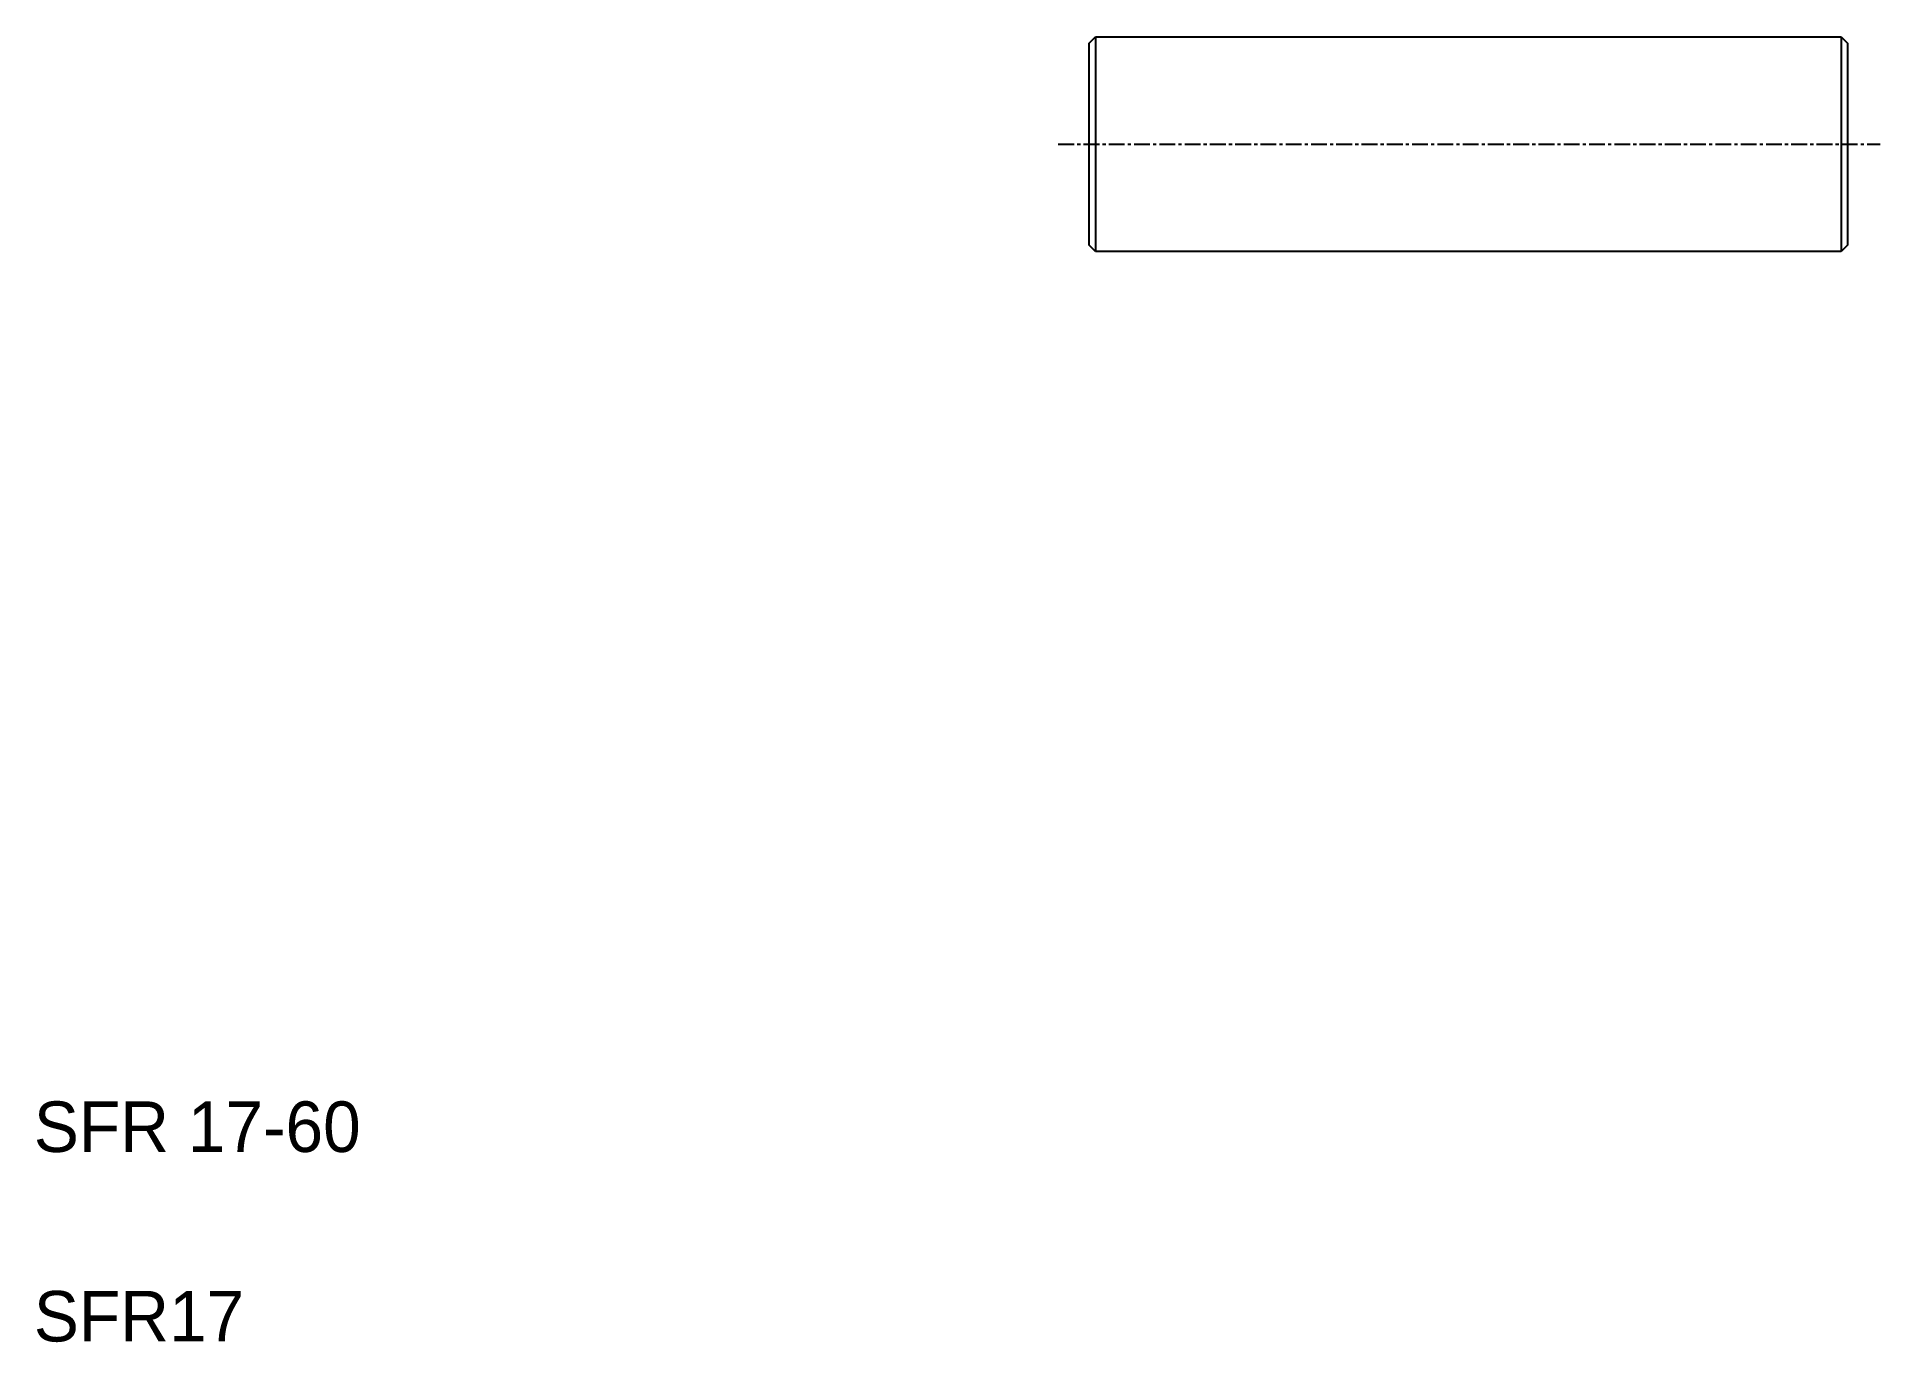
# Model space of a CAD drawing. Extents: x 36 to 182, y 91 to 195.
import ezdxf

# ---------------------------------------------------------------- set-up
doc = ezdxf.new("R2010")
doc.units = 0
doc.linetypes.add('CENTER', pattern=[2, 1.25, -0.25, 0.25, -0.25])
doc.layers.get('0').update_dxf_attribs({"linetype": 'CONTINUOUS'})
doc.layers.add('CENTER', color=1, linetype='CENTER')

msp = doc.modelspace()

# ---------------------------------------------------------------- linework, layer by layer
for p, q in [((119.42, 194.29), (119.92, 194.79)), ((119.42, 178.29), (119.42, 194.29)), ((119.92, 194.79), (178.92, 194.79)), ((119.92, 194.79), (119.92, 177.79)), ((178.92, 194.79), (178.92, 177.79)), ((178.92, 194.79), (179.42, 194.29)), ((179.42, 194.29), (179.42, 178.29)), ((119.92, 191.04), (119.92, 191.04)), ((119.92, 187.29), (119.92, 187.29)), ((119.92, 177.79), (119.42, 178.29)), ((179.42, 178.29), (178.92, 177.79)), ((178.92, 177.79), (119.92, 177.79))]:
    msp.add_line(p, q)
at = {"layer": 'CENTER', "color": 1, "linetype": 'CENTER'}
msp.add_line((116.97, 186.29), (182, 186.29), dxfattribs=at)

# ---------------------------------------------------------------- texts
at = {"linetype": 'CONTINUOUS'}
for s, p in [('SFR 17-60', (35.91, 106.52)), ('SFR17', (35.91, 91.52))]:
    msp.add_text(s, height=4, dxfattribs=at).set_placement(p)

doc.saveas('drawing.dxf')
